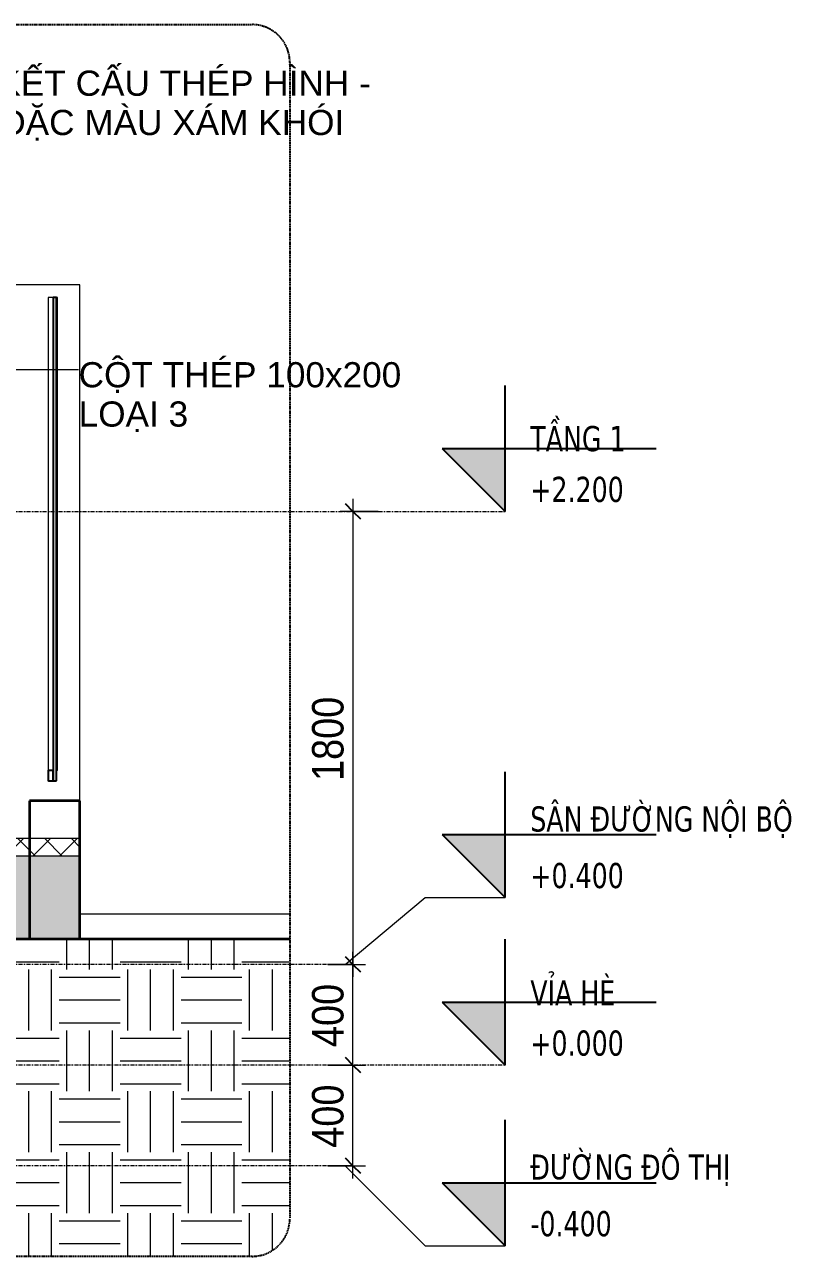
# Model space of a CAD drawing. Header units: millimetres. Extents: x -77355 to 26321, y -760 to 17156.
# Drawn here: x -42146 to -39101, y -760 to 4134 of the extents above; entities that cross this region are included whole.
import ezdxf

# ---------------------------------------------------------------- set-up
doc = ezdxf.new("R2010")
doc.units = ezdxf.units.MM
doc.linetypes.add('Centre', pattern=[31.75, 6.35, -4.7625, 15.875, -4.7625])
doc.linetypes.add('Hidden', pattern=[7.14375, 4.7625, -2.38125])
for name, color, linetype, lineweight in [('A-ANNO-DIMS', 211, 'Continuous', 9), ('A-ANNO-DIMS-50', 211, 'Continuous', 9), ('A-DETL-GENF', 92, 'Continuous', 18), ('A-DETL-GENF-1', 9, 'Continuous', 18), ('A-DETL-GENF-2', 92, 'Hidden', 25), ('A-DETL-MEDM', 33, 'Continuous', 35), ('A-FLOR-FNSH-1', 7, 'Continuous', 18), ('A-FLOR-HRAL-1', 55, 'Continuous', 18), ('A-FLOR-HRAL-2', 135, 'Continuous', 25), ('A-FLOR-LEVL', 51, 'Continuous', 9), ('A-FLOR-LEVL-1', 51, 'Continuous', 25), ('A-FLOR-LEVL-2', 51, 'Centre', 9), ('A-FLOR-MCUT', 51, 'Continuous', 18), ('A-FLOR-PATT-1', 8, 'Continuous', 18), ('A-WALL-1', 250, 'Continuous', 35), ('G-ANNO-TEXT-1', 10, 'Continuous', 9), ('G-ANNO-TEXT-2', 7, 'Continuous', 9), ('S-COLS', 52, 'Continuous', 18)]:
    doc.layers.add(name, color=color, linetype=linetype, lineweight=lineweight)
doc.styles.add('Arial', font='arial.ttf', dxfattribs={"height": 100})
doc.styles.add('Tahoma_B', font='tahomabd.ttf', dxfattribs={"width": 0.85, "height": 100})
doc.styles.add('UTM Avo', font='', dxfattribs={"width": 0.9, "height": 125})
doc.styles.get('UTM Avo').set_extended_font_data('UTM Avo')
doc.dimstyles.new('1_Dim_chi_tiet_2_5', dxfattribs={"dimscale": 304.8, "dimtxt": 124.912619, "dimasz": 0.19685, "dimexe": 0.164042, "dimexo": 0.0625, "dimgap": 0.016404, "dimtad": 1, "dimdec": 0, "dimrnd": 5, "dimzin": 0, "dimdsep": 46, "dimtxsty": 'UTM Avo', "dimblk1": 'OBLIQUE', "dimblk2": 'OBLIQUE', "dimsah": 1, "dimcen": 0.09, "dimdle": 0.164042, "dimazin": 0, "dimtfac": 1, "dimtdec": 4, "dimtix": 1, "dimtmove": 0, "dimatfit": 3, "dimfxl": 0.328084, "dimfxlon": 1, "dimtvp": 1, "dimtolj": 1, "dimtzin": 0, "dimarcsym": 2})

# ---------------------------------------------------------------- blocks, each defined once
blk = doc.blocks.new('NBS_CLDPhysicalSecuritySystems_MtlMeshPnlFncngSym_CLDModsecSecurusS3_InfillPanel - NBS_CLDPhysicalSecuritySystems_MtlMeshPnlFncngSym_CLDModsecSecurusS2_InfillPanel-2369496-TKCS_NHÀ XE 2-3 - MẶT CẮT')
at = {"layer": 'A-FLOR-HRAL-1'}
for p, q in [((-8015.2, 3050), (-8015.2, 1171)), ((-8011.2, 3050), (-8015.2, 3050)), ((-7994.2, 3050), (-8011.2, 3050)), ((-7977.2, 3050), (-7982.2, 3050)), ((-7977.2, 1171), (-7977.2, 3050)), ((-8012.3, 1171), (-8015.2, 1171)), ((-7977.2, 1171), (-7982.2, 1171))]:
    blk.add_line(p, q, dxfattribs=at)
at = {"layer": 'A-FLOR-HRAL-2'}
for p, q in [((-7982.2, 3050), (-7994.2, 3050)), ((-7994.2, 3050), (-7994.2, 1130)), ((-7982.2, 1130), (-7982.2, 3050)), ((-8015.2, 1168), (-8015.2, 1133)), ((-7994.2, 1171), (-8012.2, 1171)), ((-8012.2, 1130), (-7994.2, 1130)), ((-7994.2, 1130), (-7994.2, 1171)), ((-7994.2, 1130), (-7982.2, 1130))]:
    blk.add_line(p, q, dxfattribs=at)
for centre, start, end in [((-8012.2, 1168), 90, 180), ((-8012.2, 1133), 180, 270)]:
    blk.add_arc(centre, 3, start, end, dxfattribs=at)
blk = doc.blocks.new('BORDER VIEW - BORDER VIEW-2364648-TKCS_NHÀ XE 2-3 - MẶT CẮT')
at = {"layer": 'A-DETL-GENF-2'}
for p, q in [((-15486.9, 4133.9), (-7205.1, 4133.9)), ((-15636.9, -610), (-15636.9, 3983.9)), ((-7055.1, 3983.9), (-7055.1, -610)), ((-7205.1, -760), (-15486.9, -760))]:
    blk.add_line(p, q, dxfattribs=at)
for centre, start, end in [((-15486.9, 3983.9), 90, 180), ((-7205.1, 3983.9), 0, 90), ((-15486.9, -610), 180, 270), ((-7205.1, -610), 270, 0)]:
    blk.add_arc(centre, 150, start, end, dxfattribs=at)
blk = doc.blocks.new('Level - CAO ĐỘ LEVEL-350587-TKCS_NHÀ XE 2-3 - MẶT CẮT')
at = {"layer": 'A-FLOR-LEVL'}
blk.add_hatch(color=256, dxfattribs=at).paths.add_polyline_path([(-6200.5, 2450), (-6200.5, 2200), (-6450.5, 2450)])
at = {"layer": 'A-FLOR-LEVL-1'}
for p, q in [((-6200.5, 2200), (-6200.5, 2700)), ((-6450.5, 2450), (-6200.5, 2200)), ((-6450.5, 2450), (-5600.5, 2450))]:
    blk.add_line(p, q, dxfattribs=at)
blk = doc.blocks.new('DIMBLOCK12-TKCS_NHÀ XE 2-3 - MẶT CẮT')
at = {"layer": 'A-ANNO-DIMS-50'}
for p, q in [((-40942.1, 0), (-40792.1, 0)), ((-40842.1, 0), (-40942.1, 0)), ((-40842.1, -450), (-40842.1, 0)), ((-40942.1, -400), (-40792.1, -400)), ((-40842.1, -400), (-40942.1, -400))]:
    blk.add_line(p, q, dxfattribs=at)
at = {"layer": 'A-ANNO-DIMS-50', "lineweight": 25}
for p, q in [((-40842.1, 0), (-40872.1, 30)), ((-40842.1, 0), (-40812.1, -30)), ((-40842.1, -400), (-40872.1, -370)), ((-40842.1, -400), (-40812.1, -430))]:
    blk.add_line(p, q, dxfattribs=at)
at = {"layer": 'A-ANNO-DIMS-50', "color": 0, "insert": (-41004.5, -328.4), "char_height": 125, "width": 308.118, "attachment_point": 1, "rotation": 90, "line_spacing_factor": 1.110334, "style": 'UTM Avo'}
blk.add_mtext('400', dxfattribs=at)
blk = doc.blocks.new('_Oblique')
at = {"color": 0, "linetype": 'ByBlock', "lineweight": -2}
blk.add_line((-0.5, -0.5), (0.5, 0.5), dxfattribs=at)
blk = doc.blocks.new('DIMBLOCK13-TKCS_NHÀ XE 2-3 - MẶT CẮT')
at = {"layer": 'A-ANNO-DIMS-50'}
for p, q in [((-40842.1, 0), (-40842.1, 450)), ((-40942.1, 400), (-40792.1, 400)), ((-40842.1, 400), (-40942.1, 400)), ((-40942.1, 0), (-40792.1, 0)), ((-40842.1, 0), (-40942.1, 0))]:
    blk.add_line(p, q, dxfattribs=at)
at = {"layer": 'A-ANNO-DIMS-50', "lineweight": 25}
for p, q in [((-40842.1, 400), (-40872.1, 430)), ((-40842.1, 400), (-40812.1, 370)), ((-40842.1, 0), (-40872.1, 30)), ((-40842.1, 0), (-40812.1, -30))]:
    blk.add_line(p, q, dxfattribs=at)
at = {"layer": 'A-ANNO-DIMS-50', "color": 0, "insert": (-41004.5, 71.6), "char_height": 125, "width": 308.118, "attachment_point": 1, "rotation": 90, "line_spacing_factor": 1.110334, "style": 'UTM Avo'}
blk.add_mtext('400', dxfattribs=at)
blk = doc.blocks.new('DIMBLOCK14-TKCS_NHÀ XE 2-3 - MẶT CẮT')
at = {"layer": 'A-ANNO-DIMS-50', "lineweight": 25}
for p, q in [((-40842.1, 2200), (-40872.1, 2230)), ((-40842.1, 2200), (-40812.1, 2170)), ((-40842.1, 400), (-40872.1, 430)), ((-40842.1, 400), (-40812.1, 370))]:
    blk.add_line(p, q, dxfattribs=at)
at = {"layer": 'A-ANNO-DIMS-50'}
for p, q in [((-40842.1, 2250), (-40842.1, 350)), ((-40742.1, 2200), (-40892.1, 2200)), ((-40842.1, 2200), (-40742.1, 2200)), ((-40942.1, 400), (-40792.1, 400)), ((-40842.1, 400), (-40942.1, 400))]:
    blk.add_line(p, q, dxfattribs=at)
at = {"layer": 'A-ANNO-DIMS-50', "color": 0, "insert": (-41004.5, 1128.8), "char_height": 125, "width": 410.824, "attachment_point": 1, "rotation": 90, "line_spacing_factor": 1.110334, "style": 'UTM Avo'}
blk.add_mtext('1800', dxfattribs=at)

msp = doc.modelspace()

# ---------------------------------------------------------------- hatches: boundary and pattern name
at = {"layer": 'A-DETL-GENF-1'}
h = msp.add_hatch(dxfattribs=at)
h.set_pattern_fill('FP_38', color=256, style=0, pattern_type=2)
h.set_pattern_definition([(0, (-45395.88, 14200), (241.935, 241.935), [241.935, -241.935]), (0, (-45395.88, 14290.73), (241.935, 241.935), [241.935, -241.935]), (0, (-45395.88, 14381.45), (241.935, 241.935), [241.935, -241.935]), (90, (-45365.64, 14411.7), (-241.935, 241.935), [241.935, -241.935]), (90, (-45274.91, 14411.7), (-241.935, 241.935), [241.935, -241.935]), (90, (-45184.2, 14411.7), (-241.935, 241.935), [241.935, -241.935])])
h.paths.add_polyline_path([(-41242.7, -760), (-41203.8, -754.9), (-41167.7, -739.9), (-41136.6, -716.1), (-41112.8, -685), (-41097.8, -648.8), (-41092.7, -610), (-41092.7, 500), (-49674.5, 500), (-49674.5, -610), (-49669.4, -648.8), (-49654.4, -685), (-49630.6, -716.1), (-49599.5, -739.9), (-49563.3, -754.9), (-49524.5, -760), (-43237, -760)])
at = {"layer": 'A-FLOR-PATT-1'}
h = msp.add_hatch(dxfattribs=at)
h.set_pattern_fill('FP_24', color=256, style=0, pattern_type=2)
h.set_pattern_definition([(45, (-45395.88, 14200), (-53.033, 53.033), []), (135, (-45395.88, 14200), (-53.033, -53.033), [])])
h.paths.add_polyline_path([(-42132.1, 830), (-41925.8, 830), (-41925.8, 900), (-47274.5, 900), (-47274.5, 830), (-42225.8, 830)])
h = msp.add_hatch(dxfattribs=at)
h.set_pattern_fill('FP_22', color=256, style=0, pattern_type=2)
h.set_pattern_definition([(0, (-45395.88, 14200), (203.2, 50.8), [16.764, -135.636, 16.764, -135.636, -812.8]), (0, (-45395.88, 14200), (203.2, 50.8), [-304.8, 16.764, -288.036, 16.764, -135.636, -355.6]), (0, (-45395.88, 14200), (203.2, 50.8), [-762, 16.764, -84.836, 16.764, -237.236]), (120, (-45319.68, 14225.4), (-145.59409, 150.57636), [16.764, -135.636, 16.764, -135.636, -812.8]), (120, (-45319.68, 14225.4), (-145.59409, 150.57636), [-304.8, 16.764, -288.036, 16.764, -135.636, -355.6]), (120, (-45319.68, 14225.4), (-145.59409, 150.57636), [-762, 16.764, -84.836, 16.764, -237.236]), (240, (-45294.28, 14327), (-57.60591, -201.37636), [16.764, -135.636, 16.764, -135.636, -812.8]), (240, (-45294.28, 14327), (-57.60591, -201.37636), [-304.8, 16.764, -288.036, 16.764, -135.636, -355.6]), (240, (-45294.28, 14327), (-57.60591, -201.37636), [-762, 16.764, -84.836, 16.764, -237.236])])
h.paths.add_polyline_path([(-41925.8, 500), (-41925.8, 830), (-47274.5, 830), (-47274.5, 500), (-42132.1, 500)])
h = msp.add_hatch(dxfattribs=at)
h.set_pattern_fill('FP_23', color=256, style=0, pattern_type=2)
h.set_pattern_definition([(50, (-45395.88, 14200), (91.09195, -7.96922), [9.525, -104.775]), (355, (-45395.88, 14200), (-17.6212, 95.5283), [7.62, -83.82]), (100.451, (-45388.29, 14199.34), (73.47134, 87.55785), [8.095, -89.045]), (46.184, (-45395.88, 14225.4), (135.5398, -21.0213), [14.287, -157.162]), (96.636, (-45384.59, 14223.65), (118.7017, 123.7142), [12.143, -133.568]), (351.184, (-45395.88, 14225.4), (118.7029, 123.713), [11.43, -125.73]), (21, (-45383.18, 14219.05), (75.80726, -51.1323), [9.525, -104.775]), (326, (-45383.18, 14219.05), (30.9012, 92.0939), [7.62, -83.82]), (71.451, (-45376.864, 14214.79), (106.70837, 40.9602), [8.095, -89.045]), (37.5, (-45395.88, 14200), (1.54416, 42.27754), [1.676, -81.128, 1.676, -83.414, -84.137]), (37.5, (-45395.88, 14200), (1.54416, 42.27754), [-167.894, 1.676, -82.461]), (7.5, (-45395.88, 14200), (33.40972, 50.09037), [1.676, -46.838, 1.676, -79.223, -32.067]), (7.5, (-45395.88, 14200), (33.40972, 50.09037), [-129.413, 1.676, -30.391]), (327.5, (-45424.202, 14200), (67.79551, -2.864035), [1.676, -30.074, 1.676, -97.384, -131.445]), (327.5, (-45424.202, 14200), (67.79551, -2.864035), [-130.81, 1.676, -129.769]), (317.5, (-45436.9, 14200), (74.06478, 12.71375), [1.676, -39.599, 1.676, -64.11, -93.345]), (317.5, (-45436.9, 14200), (74.06478, 12.71375), [-107.061, 1.676, -91.669])])
h.paths.add_polyline_path([(-41925.8, 500), (-41925.8, 830), (-47274.5, 830), (-47274.5, 500), (-42132.1, 500)])

# ---------------------------------------------------------------- linework, layer by layer
at = {"layer": 'A-DETL-MEDM'}
msp.add_line((-41092.7, 500), (-49674.5, 500), dxfattribs=at)
at = {"layer": 'A-FLOR-FNSH-1'}
for p, q in [((-41925.8, 900), (-42225.8, 900)), ((-41925.8, 900), (-41925.8, 500)), ((-41092.7, 600), (-41925.8, 600))]:
    msp.add_line(p, q, dxfattribs=at)
at = {"layer": 'A-FLOR-LEVL'}
for p, q in [((-40873, 400), (-40555.5, 665.6)), ((-40555.5, 665.6), (-40238, 665.6)), ((-40873, -400), (-40555.5, -717.5)), ((-40555.5, -717.5), (-40238, -717.5))]:
    msp.add_line(p, q, dxfattribs=at)
at = {"layer": 'A-FLOR-LEVL-2'}
for p, q in [((-50245, 2200), (-40238, 2200)), ((-40873, 400), (-50245, 400)), ((-40238, 0), (-50245, 0)), ((-40873, -400), (-50245, -400))]:
    msp.add_line(p, q, dxfattribs=at)
at = {"layer": 'A-FLOR-MCUT'}
msp.add_line((-41925.8, 830), (-49674.5, 830), dxfattribs=at)
at = {"layer": 'A-WALL-1'}
for p, q in [((-41925.8, 1050), (-42125.8, 1050)), ((-42125.8, 1050), (-42125.8, 500)), ((-41925.8, 500), (-41925.8, 1050))]:
    msp.add_line(p, q, dxfattribs=at)
at = {"layer": 'G-ANNO-TEXT-1'}
msp.add_line((-42436.5, 2763.3), (-41931.1, 2763.3), dxfattribs=at)
at = {"layer": 'S-COLS'}
for p, q in [((-41925.8, 3100), (-42225.8, 3100)), ((-41925.8, 1050), (-41925.8, 3100))]:
    msp.add_line(p, q, dxfattribs=at)

# ---------------------------------------------------------------- block references
at = {"layer": 'A-DETL-GENF'}
msp.add_blockref('BORDER VIEW - BORDER VIEW-2364648-TKCS_NHÀ XE 2-3 - MẶT CẮT', (-34037.5, 0), dxfattribs=at)
at = {"layer": 'A-FLOR-HRAL-1'}
msp.add_blockref('NBS_CLDPhysicalSecuritySystems_MtlMeshPnlFncngSym_CLDModsecSecurusS3_InfillPanel - NBS_CLDPhysicalSecuritySystems_MtlMeshPnlFncngSym_CLDModsecSecurusS2_InfillPanel-2369496-TKCS_NHÀ XE 2-3 - MẶT CẮT', (-34037.5, 0), dxfattribs=at)
at = {"layer": 'A-FLOR-LEVL-1'}
for p in [(-34037.5, 0), (-34037.5, -1534.4), (-34037.5, -2200), (-34037.5, -2917.5)]:
    msp.add_blockref('Level - CAO ĐỘ LEVEL-350587-TKCS_NHÀ XE 2-3 - MẶT CẮT', p, dxfattribs=at)

# ---------------------------------------------------------------- texts
at = {"layer": 'A-FLOR-LEVL', "char_height": 100, "line_spacing_factor": 0.996129, "style": 'Tahoma_B'}
for s, insert, width, attachment_point in [('\\pt510,1020,1530,2040,2550,3060,3570,4080,4590,5100,5610,6120,6630,7140,7650,8160,8670,9180,9690,10200,10710,11220,11730,12240,12750,13260,13770,14280,14790,15300,15810,16320;TẦNG 1', (-40137.7, 2437.2), 452.625, 7), ('\\pt212.5,425,637.5,850,1062.5,1275,1487.5,1700,1912.5,2125,2337.5,2550,2762.5,2975,3187.5,3400,3612.5,3825,4037.5,4250,4462.5,4675,4887.5,5100,5312.5,5525,5737.5,5950,6162.5,6375,6587.5,6800;+2.200', (-40137.7, 2337.5), 441.575, 1), ('\\pt510,1020,1530,2040,2550,3060,3570,4080,4590,5100,5610,6120,6630,7140,7650,8160,8670,9180,9690,10200,10710,11220,11730,12240,12750,13260,13770,14280,14790,15300,15810,16320;SÂN ĐƯỜNG NỘI BỘ', (-40137.7, 902.8), 1256.725, 7), ('\\pt212.5,425,637.5,850,1062.5,1275,1487.5,1700,1912.5,2125,2337.5,2550,2762.5,2975,3187.5,3400,3612.5,3825,4037.5,4250,4462.5,4675,4887.5,5100,5312.5,5525,5737.5,5950,6162.5,6375,6587.5,6800;+0.400', (-40137.7, 803.2), 441.575, 1), ('\\pt510,1020,1530,2040,2550,3060,3570,4080,4590,5100,5610,6120,6630,7140,7650,8160,8670,9180,9690,10200,10710,11220,11730,12240,12750,13260,13770,14280,14790,15300,15810,16320;VỈA HÈ', (-40137.7, 237.2), 427.55, 7), ('\\pt212.5,425,637.5,850,1062.5,1275,1487.5,1700,1912.5,2125,2337.5,2550,2762.5,2975,3187.5,3400,3612.5,3825,4037.5,4250,4462.5,4675,4887.5,5100,5312.5,5525,5737.5,5950,6162.5,6375,6587.5,6800;+0.000', (-40137.7, 137.5), 441.575, 1), ('\\pt510,1020,1530,2040,2550,3060,3570,4080,4590,5100,5610,6120,6630,7140,7650,8160,8670,9180,9690,10200,10710,11220,11730,12240,12750,13260,13770,14280,14790,15300,15810,16320;ĐƯỜNG ĐÔ THỊ', (-40137.7, -480.3), 958.8, 7), ('\\pt212.5,425,637.5,850,1062.5,1275,1487.5,1700,1912.5,2125,2337.5,2550,2762.5,2975,3187.5,3400,3612.5,3825,4037.5,4250,4462.5,4675,4887.5,5100,5312.5,5525,5737.5,5950,6162.5,6375,6587.5,6800;-0.400', (-40137.7, -580), 396.525, 1)]:
    msp.add_mtext(s, dxfattribs=dict(at, insert=insert, width=width, attachment_point=attachment_point))
at = {"layer": 'G-ANNO-TEXT-2', "char_height": 100, "attachment_point": 4, "line_spacing_factor": 0.936439, "style": 'Arial'}
for s, insert, width in [('\\pt635,1270,1905,2540,3175,3810,4445,5080,5715,6350,6985,7620,8255,8890,9525,10160,10795,11430,12065,12700,13335,13970,14605,15240,15875,16510,17145,17780,18415,19050,19685,20320;HỆ MÁI KHUNG KẾT CẤU THÉP HÌNH - LỢP TẤM POLY ĐẶC MÀU XÁM KHÓI', (-43316.9, 3812.2), 2675.5), ('\\pt635,1270,1905,2540,3175,3810,4445,5080,5715,6350,6985,7620,8255,8890,9525,10160,10795,11430,12065,12700,13335,13970,14605,15240,15875,16510,17145,17780,18415,19050,19685,20320;CỘT THÉP 100x200\\PLOẠI 3', (-41931.1, 2653.8), 1323.1)]:
    msp.add_mtext(s, dxfattribs=dict(at, insert=insert, width=width))

# ---------------------------------------------------------------- dimensions: what is measured, and where the dimension line sits
at = {"layer": 'A-ANNO-DIMS'}
for base, p1, p2, override, picture, middle in [((-40842.1, 400), (-40742.1, 2200), (-40942.1, 400), {"dimpost": '<>', "dimfxl": 1811.077028}, 'DIMBLOCK14-TKCS_NHÀ XE 2-3 - MẶT CẮT', (-40911.8, 1300)), ((-40842.1, 400), (-40942.1, 0), (-40942.1, 400), {"dimpost": '<>', "dimfxl": 400}, 'DIMBLOCK13-TKCS_NHÀ XE 2-3 - MẶT CẮT', (-40911.8, 200)), ((-40842.1, 0), (-40942.1, -400), (-40942.1, 0), {"dimpost": '<>', "dimfxl": 400}, 'DIMBLOCK12-TKCS_NHÀ XE 2-3 - MẶT CẮT', (-40911.8, -200))]:
    dim = msp.add_linear_dim(base=base, p1=p1, p2=p2, angle=90, dimstyle='1_Dim_chi_tiet_2_5', override=override, dxfattribs=at)
    dim.commit()
    dim.dimension.update_dxf_attribs({"geometry": picture, "text_midpoint": middle})

doc.saveas('drawing.dxf')
